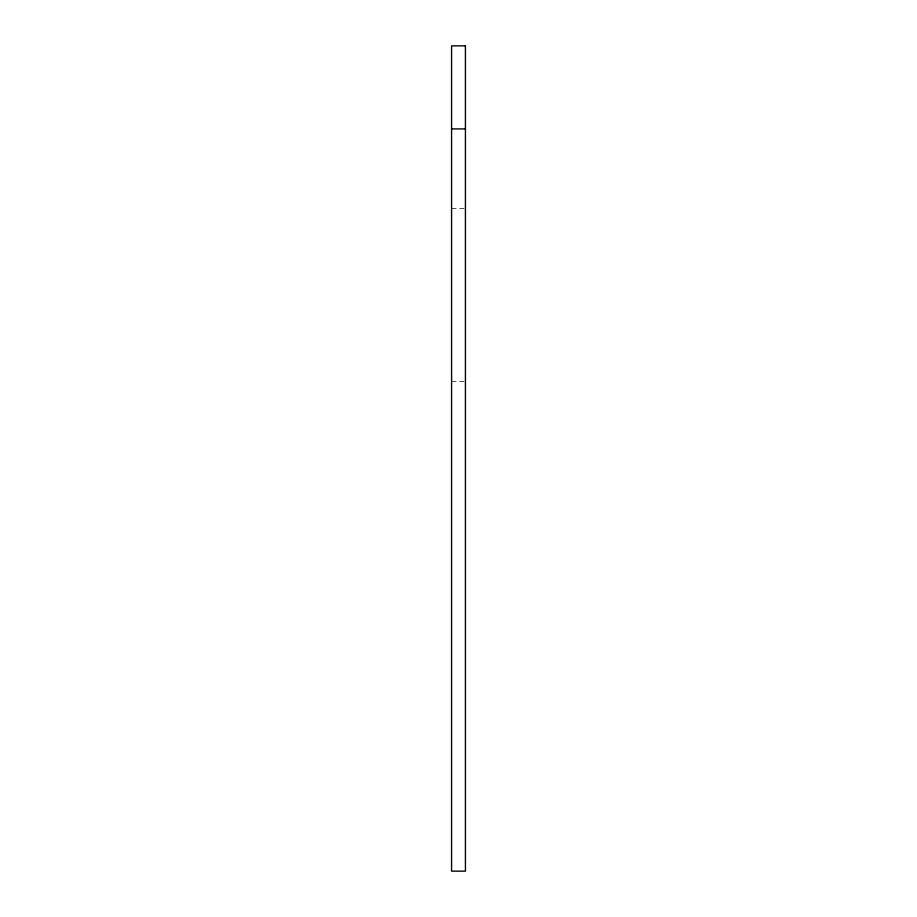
<?xml version="1.0" encoding="UTF-8"?>
<svg xmlns="http://www.w3.org/2000/svg" width="917" height="917" viewBox="0 0 917 917"><rect width="100%" height="100%" fill="white"/><g stroke="black" fill="none" stroke-linecap="round" stroke-linejoin="round"><path stroke-width="0.69" stroke-dasharray="4.58 3.44" d="M451.577 208.503L464.036 208.503M451.577 381.529L464.036 381.529"/><path stroke-width="1.38" d="M451.577 128.907L465.423 128.907M465.423 45.85L451.577 45.85L451.577 871.15L465.423 871.15L465.423 45.85"/></g></svg>
